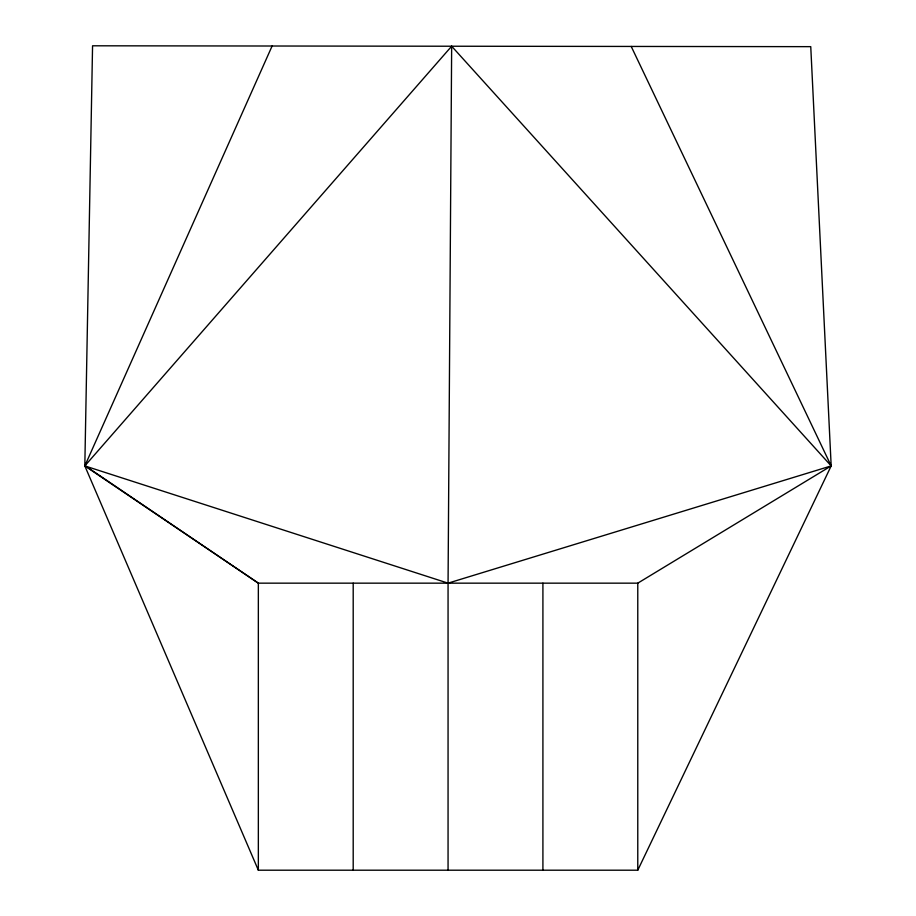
<?xml version="1.0" encoding="UTF-8"?>
<svg xmlns="http://www.w3.org/2000/svg" width="916" height="916" viewBox="0 0 916 916"><rect width="100%" height="100%" fill="white"/><g stroke="black" fill="none" stroke-linecap="round" stroke-linejoin="round"><path stroke-width="1.37" d="M272.109 46.018L84.822 465.912L258.346 583.16L637.776 583.16L831.178 465.912L810.752 46.659L92.562 45.8L84.822 465.912L258.346 870.2L637.776 870.2L831.178 465.912L451.657 46.224L448.061 583.16L448.061 870.2M451.657 46.224L84.822 465.912L448.061 583.16L831.178 465.912L631.204 46.441M84.822 465.523L258.346 583.16L258.346 870.2M637.776 583.16L637.776 870.2M542.913 583.16L542.913 870.2M353.198 583.16L353.198 870.2"/></g></svg>
